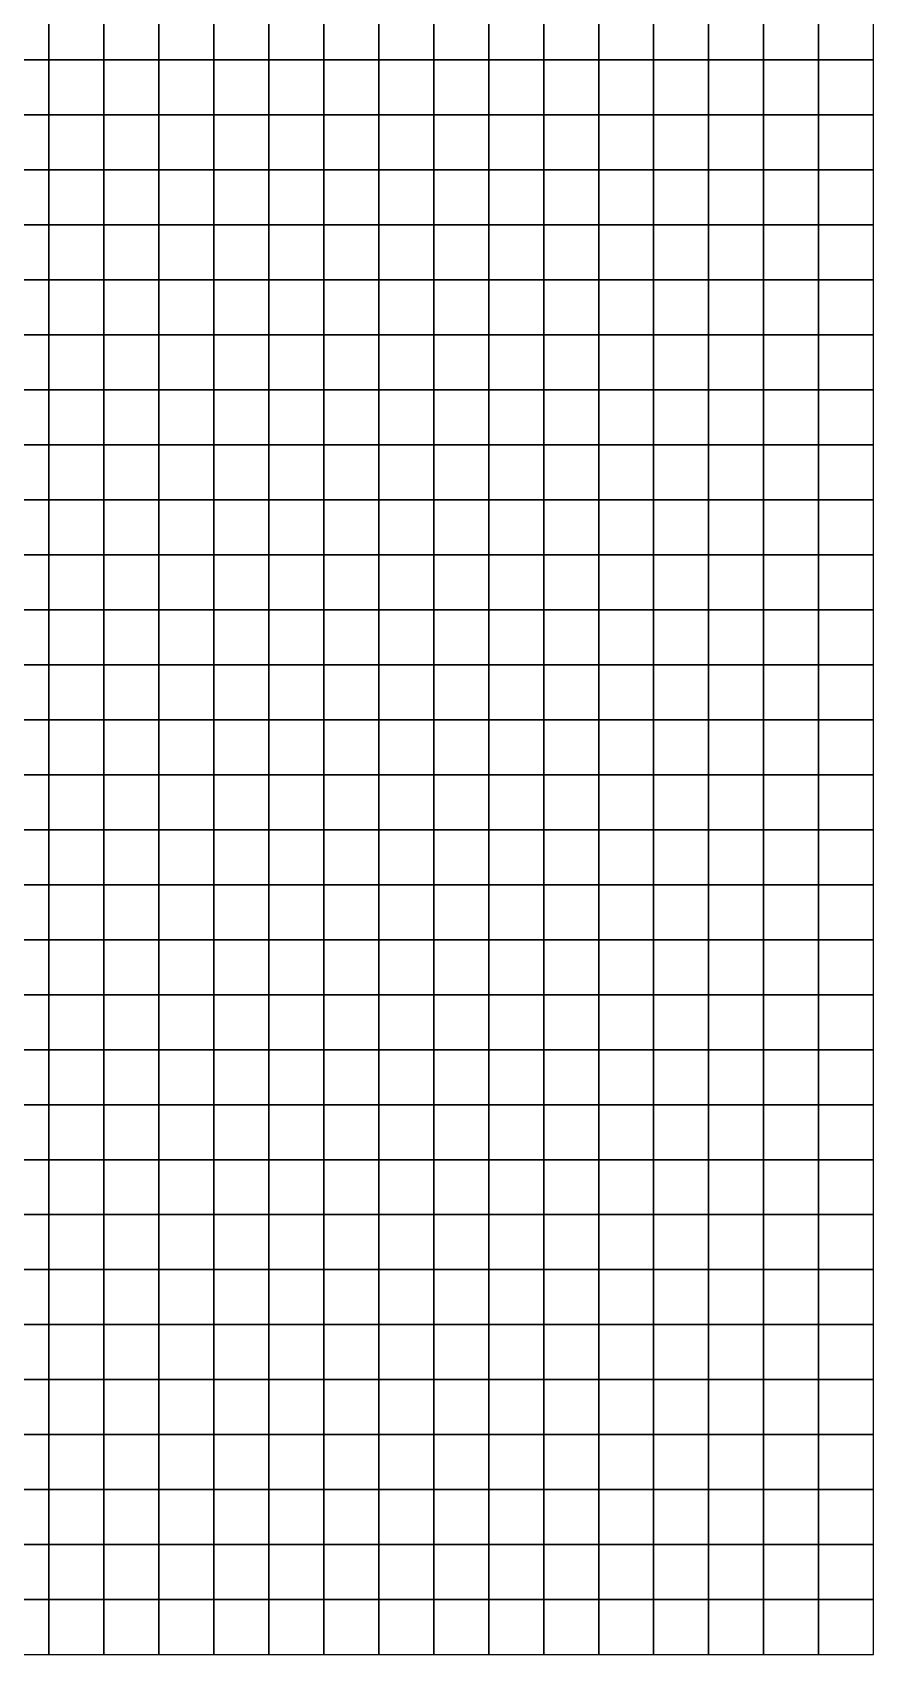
# Model space of a CAD drawing. Header units: metres. Extents: x 650 to 950, y 0 to 600.
# Drawn here: x 797 to 950, y 0 to 295 of the extents above; entities that cross this region are included whole.
import ezdxf

# ---------------------------------------------------------------- set-up
doc = ezdxf.new("R2010")
doc.units = ezdxf.units.M

msp = doc.modelspace()

# ---------------------------------------------------------------- linework, layer by layer
at = {"layer": 'B1'}
for points in [[(790, 290, -70.36), (800, 290, -71.95), (800, 300, -72.81), (790, 300, -71.38)], [(800, 290, -71.95), (810, 290, -73.27), (810, 300, -73.95), (800, 300, -72.81)], [(810, 290, -73.27), (820, 290, -74.54), (820, 300, -75.03), (810, 300, -73.95)], [(820, 290, -74.54), (830, 290, -75.6), (830, 300, -75.95), (820, 300, -75.03)], [(830, 290, -75.6), (840, 290, -76.79), (840, 300, -77.06), (830, 300, -75.95)], [(840, 290, -76.79), (850, 290, -77.92), (850, 300, -78.15), (840, 300, -77.06)], [(850, 290, -77.92), (860, 290, -79.14), (860, 300, -79.36), (850, 300, -78.15)], [(860, 290, -79.14), (870, 290, -80.53), (870, 300, -80.72), (860, 300, -79.36)], [(870, 290, -80.53), (880, 290, -82.03), (880, 300, -82.14), (870, 300, -80.72)], [(880, 290, -82.03), (890, 290, -83.23), (890, 300, -83.25), (880, 300, -82.14)], [(890, 290, -83.23), (900, 290, -84.22), (900, 300, -84.13), (890, 300, -83.25)], [(900, 290, -84.22), (910, 290, -85.12), (910, 300, -84.91), (900, 300, -84.13)], [(910, 290, -85.12), (920, 290, -85.84), (920, 300, -85.54), (910, 300, -84.91)], [(920, 290, -85.84), (930, 290, -86.4), (930, 300, -86.05), (920, 300, -85.54)], [(930, 290, -86.4), (940, 290, -86.93), (940, 300, -86.54), (930, 300, -86.05)], [(940, 290, -86.93), (950, 290, -87.37), (950, 300, -86.96), (940, 300, -86.54)], [(790, 280, -68.72), (800, 280, -70.49), (800, 290, -71.95), (790, 290, -70.36)], [(800, 280, -70.49), (810, 280, -72.07), (810, 290, -73.27), (800, 290, -71.95)], [(810, 280, -72.07), (820, 280, -73.64), (820, 290, -74.54), (810, 290, -73.27)], [(820, 280, -73.64), (830, 280, -74.98), (830, 290, -75.6), (820, 290, -74.54)], [(830, 280, -74.98), (840, 280, -76.4), (840, 290, -76.79), (830, 290, -75.6)], [(840, 280, -76.4), (850, 280, -77.71), (850, 290, -77.92), (840, 290, -76.79)], [(850, 280, -77.71), (860, 280, -79.05), (860, 290, -79.14), (850, 290, -77.92)], [(860, 280, -79.05), (870, 280, -80.53), (870, 290, -80.53), (860, 290, -79.14)], [(870, 280, -80.53), (880, 280, -82.13), (880, 290, -82.03), (870, 290, -80.53)], [(880, 280, -82.13), (890, 280, -83.45), (890, 290, -83.23), (880, 290, -82.03)], [(890, 280, -83.45), (900, 280, -84.61), (900, 290, -84.22), (890, 290, -83.23)], [(900, 280, -84.61), (910, 280, -85.66), (910, 290, -85.12), (900, 290, -84.22)], [(910, 280, -85.66), (920, 280, -86.53), (920, 290, -85.84), (910, 290, -85.12)], [(920, 280, -86.53), (930, 280, -87.18), (930, 290, -86.4), (920, 290, -85.84)], [(930, 280, -87.18), (940, 280, -87.76), (940, 290, -86.93), (930, 290, -86.4)], [(940, 280, -87.76), (950, 280, -88.2), (950, 290, -87.37), (940, 290, -86.93)], [(790, 270, -66.46), (800, 270, -68.43), (800, 280, -70.49), (790, 280, -68.72)], [(800, 270, -68.43), (810, 270, -70.36), (810, 280, -72.07), (800, 280, -70.49)], [(810, 270, -70.36), (820, 270, -72.34), (820, 280, -73.64), (810, 280, -72.07)], [(820, 270, -72.34), (830, 270, -74.1), (830, 280, -74.98), (820, 280, -73.64)], [(830, 270, -74.1), (840, 270, -75.88), (840, 280, -76.4), (830, 280, -74.98)], [(840, 270, -75.88), (850, 270, -77.51), (850, 280, -77.71), (840, 280, -76.4)], [(850, 270, -77.51), (860, 270, -79.08), (860, 280, -79.05), (850, 280, -77.71)], [(860, 270, -79.08), (870, 270, -80.71), (870, 280, -80.53), (860, 280, -79.05)], [(870, 270, -80.71), (880, 270, -82.44), (880, 280, -82.13), (870, 280, -80.53)], [(880, 270, -82.44), (890, 270, -83.93), (890, 280, -83.45), (880, 280, -82.13)], [(890, 270, -83.93), (900, 270, -85.28), (900, 280, -84.61), (890, 280, -83.45)], [(900, 270, -85.28), (910, 270, -86.54), (910, 280, -85.66), (900, 280, -84.61)], [(910, 270, -86.54), (920, 270, -87.6), (920, 280, -86.53), (910, 280, -85.66)], [(920, 270, -87.6), (930, 270, -88.38), (930, 280, -87.18), (920, 280, -86.53)], [(930, 270, -88.38), (940, 270, -89.02), (940, 280, -87.76), (930, 280, -87.18)], [(940, 270, -89.02), (950, 270, -89.47), (950, 280, -88.2), (940, 280, -87.76)], [(790, 260, -64.62), (800, 260, -66.71), (800, 270, -68.43), (790, 270, -66.46)], [(800, 260, -66.71), (810, 260, -68.87), (810, 270, -70.36), (800, 270, -68.43)], [(810, 260, -68.87), (820, 260, -71.12), (820, 270, -72.34), (810, 270, -70.36)], [(820, 260, -71.12), (830, 260, -73.18), (830, 270, -74.1), (820, 270, -72.34)], [(830, 260, -73.18), (840, 260, -75.22), (840, 270, -75.88), (830, 270, -74.1)], [(840, 260, -75.22), (850, 260, -77.07), (850, 270, -77.51), (840, 270, -75.88)], [(850, 260, -77.07), (860, 260, -78.79), (860, 270, -79.08), (850, 270, -77.51)], [(860, 260, -78.79), (870, 260, -80.51), (870, 270, -80.71), (860, 270, -79.08)], [(870, 260, -80.51), (880, 260, -82.32), (880, 270, -82.44), (870, 270, -80.71)], [(880, 260, -82.32), (890, 260, -83.92), (890, 270, -83.93), (880, 270, -82.44)], [(890, 260, -83.92), (900, 260, -85.43), (900, 270, -85.28), (890, 270, -83.93)], [(900, 260, -85.43), (910, 260, -86.84), (910, 270, -86.54), (900, 270, -85.28)], [(910, 260, -86.84), (920, 260, -88.05), (920, 270, -87.6), (910, 270, -86.54)], [(920, 260, -88.05), (930, 260, -88.96), (930, 270, -88.38), (920, 270, -87.6)], [(930, 260, -88.96), (940, 260, -89.66), (940, 270, -89.02), (930, 270, -88.38)], [(940, 260, -89.66), (950, 260, -90.14), (950, 270, -89.47), (940, 270, -89.02)], [(790, 250, -63.19), (800, 250, -65.33), (800, 260, -66.71), (790, 260, -64.62)], [(800, 250, -65.33), (810, 250, -67.61), (810, 260, -68.87), (800, 260, -66.71)], [(810, 250, -67.61), (820, 250, -70.01), (820, 260, -71.12), (810, 260, -68.87)], [(820, 250, -70.01), (830, 250, -72.24), (830, 260, -73.18), (820, 260, -71.12)], [(830, 250, -72.24), (840, 250, -74.41), (840, 260, -75.22), (830, 260, -73.18)], [(840, 250, -74.41), (850, 250, -76.37), (850, 260, -77.07), (840, 260, -75.22)], [(850, 250, -76.37), (860, 250, -78.18), (860, 260, -78.79), (850, 260, -77.07)], [(860, 250, -78.18), (870, 250, -79.94), (870, 260, -80.51), (860, 260, -78.79)], [(870, 250, -79.94), (880, 250, -81.77), (880, 260, -82.32), (870, 260, -80.51)], [(880, 250, -81.77), (890, 250, -83.43), (890, 260, -83.92), (880, 260, -82.32)], [(890, 250, -83.43), (900, 250, -85.04), (900, 260, -85.43), (890, 260, -83.92)], [(900, 250, -85.04), (910, 250, -86.55), (910, 260, -86.84), (900, 260, -85.43)], [(910, 250, -86.55), (920, 250, -87.89), (920, 260, -88.05), (910, 260, -86.84)], [(920, 250, -87.89), (930, 250, -88.91), (930, 260, -88.96), (920, 260, -88.05)], [(930, 250, -88.91), (940, 250, -89.68), (940, 260, -89.66), (930, 260, -88.96)], [(940, 250, -89.68), (950, 250, -90.2), (950, 260, -90.14), (940, 260, -89.66)], [(790, 240, -62.19), (800, 240, -64.31), (800, 250, -65.33), (790, 250, -63.19)], [(800, 240, -64.31), (810, 240, -66.59), (810, 250, -67.61), (800, 250, -65.33)], [(810, 240, -66.59), (820, 240, -69.01), (820, 250, -70.01), (810, 250, -67.61)], [(820, 240, -69.01), (830, 240, -71.28), (830, 250, -72.24), (820, 250, -70.01)], [(830, 240, -71.28), (840, 240, -73.47), (840, 250, -74.41), (830, 250, -72.24)], [(840, 240, -73.47), (850, 240, -75.44), (850, 250, -76.37), (840, 250, -74.41)], [(850, 240, -75.44), (860, 240, -77.25), (860, 250, -78.18), (850, 250, -76.37)], [(860, 240, -77.25), (870, 240, -79), (870, 250, -79.94), (860, 250, -78.18)], [(870, 240, -79), (880, 240, -80.81), (880, 250, -81.77), (870, 250, -79.94)], [(880, 240, -80.81), (890, 240, -82.47), (890, 250, -83.43), (880, 250, -81.77)], [(890, 240, -82.47), (900, 240, -84.13), (900, 250, -85.04), (890, 250, -83.43)], [(900, 240, -84.13), (910, 240, -85.7), (910, 250, -86.55), (900, 250, -85.04)], [(910, 240, -85.7), (920, 240, -87.11), (920, 250, -87.89), (910, 250, -86.55)], [(920, 240, -87.11), (930, 240, -88.24), (930, 250, -88.91), (920, 250, -87.89)], [(930, 240, -88.24), (940, 240, -89.09), (940, 250, -89.68), (930, 250, -88.91)], [(940, 240, -89.09), (950, 240, -89.65), (950, 250, -90.2), (940, 250, -89.68)], [(790, 230, -61.62), (800, 230, -63.63), (800, 240, -64.31), (790, 240, -62.19)], [(800, 230, -63.63), (810, 230, -65.82), (810, 240, -66.59), (800, 240, -64.31)], [(810, 230, -65.82), (820, 230, -68.11), (820, 240, -69.01), (810, 240, -66.59)], [(820, 230, -68.11), (830, 230, -70.3), (830, 240, -71.28), (820, 240, -69.01)], [(830, 230, -70.3), (840, 230, -72.39), (840, 240, -73.47), (830, 240, -71.28)], [(840, 230, -72.39), (850, 230, -74.27), (850, 240, -75.44), (840, 240, -73.47)], [(850, 230, -74.27), (860, 230, -76.01), (860, 240, -77.25), (850, 240, -75.44)], [(860, 230, -76.01), (870, 230, -77.7), (870, 240, -79), (860, 240, -77.25)], [(870, 230, -77.7), (880, 230, -79.42), (880, 240, -80.81), (870, 240, -79)], [(880, 230, -79.42), (890, 230, -81.05), (890, 240, -82.47), (880, 240, -80.81)], [(890, 230, -81.05), (900, 230, -82.69), (900, 240, -84.13), (890, 240, -82.47)], [(900, 230, -82.69), (910, 230, -84.27), (910, 240, -85.7), (900, 240, -84.13)], [(910, 230, -84.27), (920, 230, -85.73), (920, 240, -87.11), (910, 240, -85.7)], [(920, 230, -85.73), (930, 230, -86.95), (930, 240, -88.24), (920, 240, -87.11)], [(930, 230, -86.95), (940, 230, -87.88), (940, 240, -89.09), (930, 240, -88.24)], [(940, 230, -87.88), (950, 230, -88.51), (950, 240, -89.65), (940, 240, -89.09)], [(790, 220, -61.48), (800, 220, -63.3), (800, 230, -63.63), (790, 230, -61.62)], [(800, 220, -63.3), (810, 220, -65.27), (810, 230, -65.82), (800, 230, -63.63)], [(810, 220, -65.27), (820, 220, -67.32), (820, 230, -68.11), (810, 230, -65.82)], [(820, 220, -67.32), (830, 220, -69.28), (830, 230, -70.3), (820, 230, -68.11)], [(830, 220, -69.28), (840, 220, -71.17), (840, 230, -72.39), (830, 230, -70.3)], [(840, 220, -71.17), (850, 220, -72.86), (850, 230, -74.27), (840, 230, -72.39)], [(850, 220, -72.86), (860, 220, -74.46), (860, 230, -76.01), (850, 230, -74.27)], [(860, 220, -74.46), (870, 220, -76.03), (870, 230, -77.7), (860, 230, -76.01)], [(870, 220, -76.03), (880, 220, -77.62), (880, 230, -79.42), (870, 230, -77.7)], [(880, 220, -77.62), (890, 220, -79.15), (890, 230, -81.05), (880, 230, -79.42)], [(890, 220, -79.15), (900, 220, -80.74), (900, 230, -82.69), (890, 230, -81.05)], [(900, 220, -80.74), (910, 220, -82.28), (910, 230, -84.27), (900, 230, -82.69)], [(910, 220, -82.28), (920, 220, -83.74), (920, 230, -85.73), (910, 230, -84.27)], [(920, 220, -83.74), (930, 220, -85.05), (930, 230, -86.95), (920, 230, -85.73)], [(930, 220, -85.05), (940, 220, -86.05), (940, 230, -87.88), (930, 230, -86.95)], [(940, 220, -86.05), (950, 220, -86.76), (950, 230, -88.51), (940, 230, -87.88)], [(790, 210, -61.48), (800, 210, -63.15), (800, 220, -63.3), (790, 220, -61.48)], [(800, 210, -63.15), (810, 210, -64.95), (810, 220, -65.27), (800, 220, -63.3)], [(810, 210, -64.95), (820, 210, -66.8), (820, 220, -67.32), (810, 220, -65.27)], [(820, 210, -66.8), (830, 210, -68.59), (830, 220, -69.28), (820, 220, -67.32)], [(830, 210, -68.59), (840, 210, -70.32), (840, 220, -71.17), (830, 220, -69.28)], [(840, 210, -70.32), (850, 210, -71.87), (850, 220, -72.86), (840, 220, -71.17)], [(850, 210, -71.87), (860, 210, -73.38), (860, 220, -74.46), (850, 220, -72.86)], [(860, 210, -73.38), (870, 210, -74.86), (870, 220, -76.03), (860, 220, -74.46)], [(870, 210, -74.86), (880, 210, -76.36), (880, 220, -77.62), (870, 220, -76.03)], [(880, 210, -76.36), (890, 210, -77.8), (890, 220, -79.15), (880, 220, -77.62)], [(890, 210, -77.8), (900, 210, -79.33), (900, 220, -80.74), (890, 220, -79.15)], [(900, 210, -79.33), (910, 210, -80.82), (910, 220, -82.28), (900, 220, -80.74)], [(910, 210, -80.82), (920, 210, -82.25), (920, 220, -83.74), (910, 220, -82.28)], [(920, 210, -82.25), (930, 210, -83.58), (930, 220, -85.05), (920, 220, -83.74)], [(930, 210, -83.58), (940, 210, -84.63), (940, 220, -86.05), (930, 220, -85.05)], [(940, 210, -84.63), (950, 210, -85.39), (950, 220, -86.76), (940, 220, -86.05)], [(790, 200, -61.63), (800, 200, -63.18), (800, 210, -63.15), (790, 210, -61.48)], [(800, 200, -63.18), (810, 200, -64.86), (810, 210, -64.95), (800, 210, -63.15)], [(810, 200, -64.86), (820, 200, -66.56), (820, 210, -66.8), (810, 210, -64.95)], [(820, 200, -66.56), (830, 200, -68.22), (830, 210, -68.59), (820, 210, -66.8)], [(830, 200, -68.22), (840, 200, -69.83), (840, 210, -70.32), (830, 210, -68.59)], [(840, 200, -69.83), (850, 200, -71.3), (850, 210, -71.87), (840, 210, -70.32)], [(850, 200, -71.3), (860, 200, -72.76), (860, 210, -73.38), (850, 210, -71.87)], [(860, 200, -72.76), (870, 200, -74.21), (870, 210, -74.86), (860, 210, -73.38)], [(870, 200, -74.21), (880, 200, -75.64), (880, 210, -76.36), (870, 210, -74.86)], [(880, 200, -75.64), (890, 200, -77.02), (890, 210, -77.8), (880, 210, -76.36)], [(890, 200, -77.02), (900, 200, -78.49), (900, 210, -79.33), (890, 210, -77.8)], [(900, 200, -78.49), (910, 200, -79.9), (910, 210, -80.82), (900, 210, -79.33)], [(910, 200, -79.9), (920, 200, -81.25), (920, 210, -82.25), (910, 210, -80.82)], [(920, 200, -81.25), (930, 200, -82.57), (930, 210, -83.58), (920, 210, -82.25)], [(930, 200, -82.57), (940, 200, -83.62), (940, 210, -84.63), (930, 210, -83.58)], [(940, 200, -83.62), (950, 200, -84.39), (950, 210, -85.39), (940, 210, -84.63)], [(790, 190, -61.91), (800, 190, -63.4), (800, 200, -63.18), (790, 200, -61.63)], [(800, 190, -63.4), (810, 190, -64.99), (810, 200, -64.86), (800, 200, -63.18)], [(810, 190, -64.99), (820, 190, -66.59), (820, 200, -66.56), (810, 200, -64.86)], [(820, 190, -66.59), (830, 190, -68.18), (830, 200, -68.22), (820, 200, -66.56)], [(830, 190, -68.18), (840, 190, -69.71), (840, 200, -69.83), (830, 200, -68.22)], [(840, 190, -69.71), (850, 190, -71.14), (850, 200, -71.3), (840, 200, -69.83)], [(850, 190, -71.14), (860, 190, -72.6), (860, 200, -72.76), (850, 200, -71.3)], [(860, 190, -72.6), (870, 190, -74.05), (870, 200, -74.21), (860, 200, -72.76)], [(870, 190, -74.05), (880, 190, -75.46), (880, 200, -75.64), (870, 200, -74.21)], [(880, 190, -75.46), (890, 190, -76.79), (890, 200, -77.02), (880, 200, -75.64)], [(890, 190, -76.79), (900, 190, -78.19), (900, 200, -78.49), (890, 200, -77.02)], [(900, 190, -78.19), (910, 190, -79.51), (910, 200, -79.9), (900, 200, -78.49)], [(910, 190, -79.51), (920, 190, -80.75), (920, 200, -81.25), (910, 200, -79.9)], [(920, 190, -80.75), (930, 190, -82), (930, 200, -82.57), (920, 200, -81.25)], [(930, 190, -82), (940, 190, -83.01), (940, 200, -83.62), (930, 200, -82.57)], [(940, 190, -83.01), (950, 190, -83.76), (950, 200, -84.39), (940, 200, -83.62)], [(790, 180, -62.33), (800, 180, -63.8), (800, 190, -63.4), (790, 190, -61.91)], [(800, 180, -63.8), (810, 180, -65.35), (810, 190, -64.99), (800, 190, -63.4)], [(810, 180, -65.35), (820, 180, -66.9), (820, 190, -66.59), (810, 190, -64.99)], [(820, 180, -66.9), (830, 180, -68.45), (830, 190, -68.18), (820, 190, -66.59)], [(830, 180, -68.45), (840, 180, -69.96), (840, 190, -69.71), (830, 190, -68.18)], [(840, 180, -69.96), (850, 180, -71.39), (850, 190, -71.14), (840, 190, -69.71)], [(850, 180, -71.39), (860, 180, -72.89), (860, 190, -72.6), (850, 190, -71.14)], [(860, 180, -72.89), (870, 180, -74.4), (870, 190, -74.05), (860, 190, -72.6)], [(870, 180, -74.4), (880, 180, -75.82), (880, 190, -75.46), (870, 190, -74.05)], [(880, 180, -75.82), (890, 180, -77.12), (890, 190, -76.79), (880, 190, -75.46)], [(890, 180, -77.12), (900, 180, -78.45), (900, 190, -78.19), (890, 190, -76.79)], [(900, 180, -78.45), (910, 180, -79.66), (910, 190, -79.51), (900, 190, -78.19)], [(910, 180, -79.66), (920, 180, -80.75), (920, 190, -80.75), (910, 190, -79.51)], [(920, 180, -80.75), (930, 180, -81.86), (930, 190, -82), (920, 190, -80.75)], [(930, 180, -81.86), (940, 180, -82.8), (940, 190, -83.01), (930, 190, -82)], [(940, 180, -82.8), (950, 180, -83.48), (950, 190, -83.76), (940, 190, -83.01)], [(790, 170, -62.89), (800, 170, -64.39), (800, 180, -63.8), (790, 180, -62.33)], [(800, 170, -64.39), (810, 170, -65.94), (810, 180, -65.35), (800, 180, -63.8)], [(810, 170, -65.94), (820, 170, -67.48), (820, 180, -66.9), (810, 180, -65.35)], [(820, 170, -67.48), (830, 170, -69.05), (830, 180, -68.45), (820, 180, -66.9)], [(830, 170, -69.05), (840, 170, -70.57), (840, 180, -69.96), (830, 180, -68.45)], [(840, 170, -70.57), (850, 170, -72.06), (850, 180, -71.39), (840, 180, -69.96)], [(850, 170, -72.06), (860, 170, -73.65), (860, 180, -72.89), (850, 180, -71.39)], [(860, 170, -73.65), (870, 170, -75.24), (870, 180, -74.4), (860, 180, -72.89)], [(870, 170, -75.24), (880, 170, -76.71), (880, 180, -75.82), (870, 180, -74.4)], [(880, 170, -76.71), (890, 170, -78.01), (890, 180, -77.12), (880, 180, -75.82)], [(890, 170, -78.01), (900, 170, -79.27), (900, 180, -78.45), (890, 180, -77.12)], [(900, 170, -79.27), (910, 170, -80.33), (910, 180, -79.66), (900, 180, -78.45)], [(910, 170, -80.33), (920, 170, -81.23), (920, 180, -80.75), (910, 180, -79.66)], [(920, 170, -81.23), (930, 170, -82.16), (930, 180, -81.86), (920, 180, -80.75)], [(930, 170, -82.16), (940, 170, -82.97), (940, 180, -82.8), (930, 180, -81.86)], [(940, 170, -82.97), (950, 170, -83.56), (950, 180, -83.48), (940, 180, -82.8)], [(790, 160, -63.44), (800, 160, -64.89), (800, 170, -64.39), (790, 170, -62.89)], [(800, 160, -64.89), (810, 160, -66.37), (810, 170, -65.94), (800, 170, -64.39)], [(810, 160, -66.37), (820, 160, -67.86), (820, 170, -67.48), (810, 170, -65.94)], [(820, 160, -67.86), (830, 160, -69.41), (830, 170, -69.05), (820, 170, -67.48)], [(830, 160, -69.41), (840, 160, -70.92), (840, 170, -70.57), (830, 170, -69.05)], [(840, 160, -70.92), (850, 160, -72.43), (850, 170, -72.06), (840, 170, -70.57)], [(850, 160, -72.43), (860, 160, -74.08), (860, 170, -73.65), (850, 170, -72.06)], [(860, 160, -74.08), (870, 160, -75.73), (870, 170, -75.24), (860, 170, -73.65)], [(870, 160, -75.73), (880, 160, -77.24), (880, 170, -76.71), (870, 170, -75.24)], [(880, 160, -77.24), (890, 160, -78.54), (890, 170, -78.01), (880, 170, -76.71)], [(890, 160, -78.54), (900, 160, -79.76), (900, 170, -79.27), (890, 170, -78.01)], [(900, 160, -79.76), (910, 160, -80.74), (910, 170, -80.33), (900, 170, -79.27)], [(910, 160, -80.74), (920, 160, -81.53), (920, 170, -81.23), (910, 170, -80.33)], [(920, 160, -81.53), (930, 160, -82.35), (930, 170, -82.16), (920, 170, -81.23)], [(930, 160, -82.35), (940, 160, -83.08), (940, 170, -82.97), (930, 170, -82.16)], [(940, 160, -83.08), (950, 160, -83.61), (950, 170, -83.56), (940, 170, -82.97)], [(790, 150, -63.98), (800, 150, -65.31), (800, 160, -64.89), (790, 160, -63.44)], [(800, 150, -65.31), (810, 150, -66.65), (810, 160, -66.37), (800, 160, -64.89)], [(810, 150, -66.65), (820, 150, -68.02), (820, 160, -67.86), (810, 160, -66.37)], [(820, 150, -68.02), (830, 150, -69.51), (830, 160, -69.41), (820, 160, -67.86)], [(830, 150, -69.51), (840, 150, -71), (840, 160, -70.92), (830, 160, -69.41)], [(840, 150, -71), (850, 150, -72.52), (850, 160, -72.43), (840, 160, -70.92)], [(850, 150, -72.52), (860, 150, -74.2), (860, 160, -74.08), (850, 160, -72.43)], [(860, 150, -74.2), (870, 150, -75.88), (870, 160, -75.73), (860, 160, -74.08)], [(870, 150, -75.88), (880, 150, -77.41), (880, 160, -77.24), (870, 160, -75.73)], [(880, 150, -77.41), (890, 150, -78.73), (890, 160, -78.54), (880, 160, -77.24)], [(890, 150, -78.73), (900, 150, -79.93), (900, 160, -79.76), (890, 160, -78.54)], [(900, 150, -79.93), (910, 150, -80.88), (910, 160, -80.74), (900, 160, -79.76)], [(910, 150, -80.88), (920, 150, -81.63), (920, 160, -81.53), (910, 160, -80.74)], [(920, 150, -81.63), (930, 150, -82.41), (930, 160, -82.35), (920, 160, -81.53)], [(930, 150, -82.41), (940, 150, -83.12), (940, 160, -83.08), (930, 160, -82.35)], [(940, 150, -83.12), (950, 150, -83.63), (950, 160, -83.61), (940, 160, -83.08)], [(790, 140, -64.51), (800, 140, -65.64), (800, 150, -65.31), (790, 150, -63.98)], [(800, 140, -65.64), (810, 140, -66.77), (810, 150, -66.65), (800, 150, -65.31)], [(810, 140, -66.77), (820, 140, -67.96), (820, 150, -68.02), (810, 150, -66.65)], [(820, 140, -67.96), (830, 140, -69.37), (830, 150, -69.51), (820, 150, -68.02)], [(830, 140, -69.37), (840, 140, -70.81), (840, 150, -71), (830, 150, -69.51)], [(840, 140, -70.81), (850, 140, -72.32), (850, 150, -72.52), (840, 150, -71)], [(850, 140, -72.32), (860, 140, -73.99), (860, 150, -74.2), (850, 150, -72.52)], [(860, 140, -73.99), (870, 140, -75.67), (870, 150, -75.88), (860, 150, -74.2)], [(870, 140, -75.67), (880, 140, -77.21), (880, 150, -77.41), (870, 150, -75.88)], [(880, 140, -77.21), (890, 140, -78.56), (890, 150, -78.73), (880, 150, -77.41)], [(890, 140, -78.56), (900, 140, -79.77), (900, 150, -79.93), (890, 150, -78.73)], [(900, 140, -79.77), (910, 140, -80.75), (910, 150, -80.88), (900, 150, -79.93)], [(910, 140, -80.75), (920, 140, -81.54), (920, 150, -81.63), (910, 150, -80.88)], [(920, 140, -81.54), (930, 140, -82.36), (930, 150, -82.41), (920, 150, -81.63)], [(930, 140, -82.36), (940, 140, -83.08), (940, 150, -83.12), (930, 150, -82.41)], [(940, 140, -83.08), (950, 140, -83.61), (950, 150, -83.63), (940, 150, -83.12)], [(790, 130, -65.03), (800, 130, -65.88), (800, 140, -65.64), (790, 140, -64.51)], [(800, 130, -65.88), (810, 130, -66.74), (810, 140, -66.77), (800, 140, -65.64)], [(810, 130, -66.74), (820, 130, -67.7), (820, 140, -67.96), (810, 140, -66.77)], [(820, 130, -67.7), (830, 130, -68.98), (830, 140, -69.37), (820, 140, -67.96)], [(830, 130, -68.98), (840, 130, -70.35), (840, 140, -70.81), (830, 140, -69.37)], [(840, 130, -70.35), (850, 130, -71.82), (850, 140, -72.32), (840, 140, -70.81)], [(850, 130, -71.82), (860, 130, -73.47), (860, 140, -73.99), (850, 140, -72.32)], [(860, 130, -73.47), (870, 130, -75.12), (870, 140, -75.67), (860, 140, -73.99)], [(870, 130, -75.12), (880, 130, -76.65), (880, 140, -77.21), (870, 140, -75.67)], [(880, 130, -76.65), (890, 130, -78.03), (890, 140, -78.56), (880, 140, -77.21)], [(890, 130, -78.03), (900, 130, -79.29), (900, 140, -79.77), (890, 140, -78.56)], [(900, 130, -79.29), (910, 130, -80.35), (910, 140, -80.75), (900, 140, -79.77)], [(910, 130, -80.35), (920, 130, -81.25), (920, 140, -81.54), (910, 140, -80.75)], [(920, 130, -81.25), (930, 130, -82.18), (930, 140, -82.36), (920, 140, -81.54)], [(930, 130, -82.18), (940, 130, -82.97), (940, 140, -83.08), (930, 140, -82.36)], [(940, 130, -82.97), (950, 130, -83.56), (950, 140, -83.61), (940, 140, -83.08)], [(790, 120, -65.52), (800, 120, -66.03), (800, 130, -65.88), (790, 130, -65.03)], [(800, 120, -66.03), (810, 120, -66.53), (810, 130, -66.74), (800, 130, -65.88)], [(810, 120, -66.53), (820, 120, -67.22), (820, 130, -67.7), (810, 130, -66.74)], [(820, 120, -67.22), (830, 120, -68.34), (830, 130, -68.98), (820, 130, -67.7)], [(830, 120, -68.34), (840, 120, -69.63), (840, 130, -70.35), (830, 130, -68.98)], [(840, 120, -69.63), (850, 120, -71.04), (850, 130, -71.82), (840, 130, -70.35)], [(850, 120, -71.04), (860, 120, -72.63), (860, 130, -73.47), (850, 130, -71.82)], [(860, 120, -72.63), (870, 120, -74.22), (870, 130, -75.12), (860, 130, -73.47)], [(870, 120, -74.22), (880, 120, -75.73), (880, 130, -76.65), (870, 130, -75.12)], [(880, 120, -75.73), (890, 120, -77.14), (890, 130, -78.03), (880, 130, -76.65)], [(890, 120, -77.14), (900, 120, -78.47), (900, 130, -79.29), (890, 130, -78.03)], [(900, 120, -78.47), (910, 120, -79.67), (910, 130, -80.35), (900, 130, -79.29)], [(910, 120, -79.67), (920, 120, -80.77), (920, 130, -81.25), (910, 130, -80.35)], [(920, 120, -80.77), (930, 120, -81.88), (930, 130, -82.18), (920, 130, -81.25)], [(930, 120, -81.88), (940, 120, -82.8), (940, 130, -82.97), (930, 130, -82.18)], [(940, 120, -82.8), (950, 120, -83.48), (950, 130, -83.56), (940, 130, -82.97)], [(790, 110, -66.15), (800, 110, -66.44), (800, 120, -66.03), (790, 120, -65.52)], [(800, 110, -66.44), (810, 110, -66.71), (810, 120, -66.53), (800, 120, -66.03)], [(810, 110, -66.71), (820, 110, -67.17), (820, 120, -67.22), (810, 120, -66.53)], [(820, 110, -67.17), (830, 110, -68.15), (830, 120, -68.34), (820, 120, -67.22)], [(830, 110, -68.15), (840, 110, -69.33), (840, 120, -69.63), (830, 120, -68.34)], [(840, 110, -69.33), (850, 110, -70.65), (850, 120, -71.04), (840, 120, -69.63)], [(850, 110, -70.65), (860, 110, -72.16), (860, 120, -72.63), (850, 120, -71.04)], [(860, 110, -72.16), (870, 110, -73.67), (870, 120, -74.22), (860, 120, -72.63)], [(870, 110, -73.67), (880, 110, -75.11), (880, 120, -75.73), (870, 120, -74.22)], [(880, 110, -75.11), (890, 110, -76.51), (890, 120, -77.14), (880, 120, -75.73)], [(890, 110, -76.51), (900, 110, -77.86), (900, 120, -78.47), (890, 120, -77.14)], [(900, 110, -77.86), (910, 110, -79.14), (910, 120, -79.67), (900, 120, -78.47)], [(910, 110, -79.14), (920, 110, -80.37), (920, 120, -80.77), (910, 120, -79.67)], [(920, 110, -80.37), (930, 110, -81.63), (930, 120, -81.88), (920, 120, -80.77)], [(930, 110, -81.63), (940, 110, -82.65), (940, 120, -82.8), (930, 120, -81.88)], [(940, 110, -82.65), (950, 110, -83.41), (950, 120, -83.48), (940, 120, -82.8)], [(790, 100, -66.93), (800, 100, -67.12), (800, 110, -66.44), (790, 110, -66.15)], [(800, 100, -67.12), (810, 100, -67.24), (810, 110, -66.71), (800, 110, -66.44)], [(810, 100, -67.24), (820, 100, -67.55), (820, 110, -67.17), (810, 110, -66.71)], [(820, 100, -67.55), (830, 100, -68.4), (830, 110, -68.15), (820, 110, -67.17)], [(830, 100, -68.4), (840, 100, -69.46), (840, 110, -69.33), (830, 110, -68.15)], [(840, 100, -69.46), (850, 100, -70.67), (850, 110, -70.65), (840, 110, -69.33)], [(850, 100, -70.67), (860, 100, -72.06), (860, 110, -72.16), (850, 110, -70.65)], [(860, 100, -72.06), (870, 100, -73.46), (870, 110, -73.67), (860, 110, -72.16)], [(870, 100, -73.46), (880, 100, -74.8), (880, 110, -75.11), (870, 110, -73.67)], [(880, 100, -74.8), (890, 100, -76.13), (890, 110, -76.51), (880, 110, -75.11)], [(890, 100, -76.13), (900, 100, -77.46), (900, 110, -77.86), (890, 110, -76.51)], [(900, 100, -77.46), (910, 100, -78.76), (910, 110, -79.14), (900, 110, -77.86)], [(910, 100, -78.76), (920, 100, -80.08), (920, 110, -80.37), (910, 110, -79.14)], [(920, 100, -80.08), (930, 100, -81.44), (930, 110, -81.63), (920, 110, -80.37)], [(930, 100, -81.44), (940, 100, -82.54), (940, 110, -82.65), (930, 110, -81.63)], [(940, 100, -82.54), (950, 100, -83.36), (950, 110, -83.41), (940, 110, -82.65)], [(790, 90, -67.84), (800, 90, -68.04), (800, 100, -67.12), (790, 100, -66.93)], [(800, 90, -68.04), (810, 90, -68.14), (810, 100, -67.24), (800, 100, -67.12)], [(810, 90, -68.14), (820, 90, -68.37), (820, 100, -67.55), (810, 100, -67.24)], [(820, 90, -68.37), (830, 90, -69.09), (830, 100, -68.4), (820, 100, -67.55)], [(830, 90, -69.09), (840, 90, -70.01), (840, 100, -69.46), (830, 100, -68.4)], [(840, 90, -70.01), (850, 90, -71.09), (850, 100, -70.67), (840, 100, -69.46)], [(850, 90, -71.09), (860, 90, -72.35), (860, 100, -72.06), (850, 100, -70.67)], [(860, 90, -72.35), (870, 90, -73.6), (870, 100, -73.46), (860, 100, -72.06)], [(870, 90, -73.6), (880, 90, -74.8), (880, 100, -74.8), (870, 100, -73.46)], [(880, 90, -74.8), (890, 90, -76.02), (890, 100, -76.13), (880, 100, -74.8)], [(890, 90, -76.02), (900, 90, -77.26), (900, 100, -77.46), (890, 100, -76.13)], [(900, 90, -77.26), (910, 90, -78.53), (910, 100, -78.76), (900, 100, -77.46)], [(910, 90, -78.53), (920, 90, -79.88), (920, 100, -80.08), (910, 100, -78.76)], [(920, 90, -79.88), (930, 90, -81.31), (930, 100, -81.44), (920, 100, -80.08)], [(930, 90, -81.31), (940, 90, -82.46), (940, 100, -82.54), (930, 100, -81.44)], [(940, 90, -82.46), (950, 90, -83.33), (950, 100, -83.36), (940, 100, -82.54)], [(790, 80, -68.89), (800, 80, -69.22), (800, 90, -68.04), (790, 90, -67.84)], [(800, 80, -69.22), (810, 80, -69.4), (810, 90, -68.14), (800, 90, -68.04)], [(810, 80, -69.4), (820, 80, -69.63), (820, 90, -68.37), (810, 90, -68.14)], [(820, 80, -69.63), (830, 80, -70.23), (830, 90, -69.09), (820, 90, -68.37)], [(830, 80, -70.23), (840, 80, -70.98), (840, 90, -70.01), (830, 90, -69.09)], [(840, 80, -70.98), (850, 80, -71.92), (850, 90, -71.09), (840, 90, -70.01)], [(850, 80, -71.92), (860, 80, -73.01), (860, 90, -72.35), (850, 90, -71.09)], [(860, 80, -73.01), (870, 80, -74.1), (870, 90, -73.6), (860, 90, -72.35)], [(870, 80, -74.1), (880, 80, -75.1), (880, 90, -74.8), (870, 90, -73.6)], [(880, 80, -75.1), (890, 80, -76.16), (890, 90, -76.02), (880, 90, -74.8)], [(890, 80, -76.16), (900, 80, -77.28), (900, 90, -77.26), (890, 90, -76.02)], [(900, 80, -77.28), (910, 80, -78.46), (910, 90, -78.53), (900, 90, -77.26)], [(910, 80, -78.46), (920, 80, -79.78), (920, 90, -79.88), (910, 90, -78.53)], [(920, 80, -79.78), (930, 80, -81.25), (930, 90, -81.31), (920, 90, -79.88)], [(930, 80, -81.25), (940, 80, -82.43), (940, 90, -82.46), (930, 90, -81.31)], [(940, 80, -82.43), (950, 80, -83.31), (950, 90, -83.33), (940, 90, -82.46)], [(790, 70, -70.09), (800, 70, -70.67), (800, 80, -69.22), (790, 80, -68.89)], [(800, 70, -70.67), (810, 70, -71.04), (810, 80, -69.4), (800, 80, -69.22)], [(810, 70, -71.04), (820, 70, -71.31), (820, 80, -69.63), (810, 80, -69.4)], [(820, 70, -71.31), (830, 70, -71.8), (830, 80, -70.23), (820, 80, -69.63)], [(830, 70, -71.8), (840, 70, -72.38), (840, 80, -70.98), (830, 80, -70.23)], [(840, 70, -72.38), (850, 70, -73.15), (850, 80, -71.92), (840, 80, -70.98)], [(850, 70, -73.15), (860, 70, -74.05), (860, 80, -73.01), (850, 80, -71.92)], [(860, 70, -74.05), (870, 70, -74.94), (870, 80, -74.1), (860, 80, -73.01)], [(870, 70, -74.94), (880, 70, -75.71), (880, 80, -75.1), (870, 80, -74.1)], [(880, 70, -75.71), (890, 70, -76.57), (890, 80, -76.16), (880, 80, -75.1)], [(890, 70, -76.57), (900, 70, -77.5), (900, 80, -77.28), (890, 80, -76.16)], [(900, 70, -77.5), (910, 70, -78.54), (910, 80, -78.46), (900, 80, -77.28)], [(910, 70, -78.54), (920, 70, -79.78), (920, 80, -79.78), (910, 80, -78.46)], [(920, 70, -79.78), (930, 70, -81.25), (930, 80, -81.25), (920, 80, -79.78)], [(930, 70, -81.25), (940, 70, -82.43), (940, 80, -82.43), (930, 80, -81.25)], [(940, 70, -82.43), (950, 70, -83.31), (950, 80, -83.31), (940, 80, -82.43)], [(790, 60, -70.9), (800, 60, -71.67), (800, 70, -70.67), (790, 70, -70.09)], [(800, 60, -71.67), (810, 60, -72.18), (810, 70, -71.04), (800, 70, -70.67)], [(810, 60, -72.18), (820, 60, -72.51), (820, 70, -71.31), (810, 70, -71.04)], [(820, 60, -72.51), (830, 60, -72.91), (830, 70, -71.8), (820, 70, -71.31)], [(830, 60, -72.91), (840, 60, -73.38), (840, 70, -72.38), (830, 70, -71.8)], [(840, 60, -73.38), (850, 60, -74.03), (850, 70, -73.15), (840, 70, -72.38)], [(850, 60, -74.03), (860, 60, -74.82), (860, 70, -74.05), (850, 70, -73.15)], [(860, 60, -74.82), (870, 60, -75.62), (870, 70, -74.94), (860, 70, -74.05)], [(870, 60, -75.62), (880, 60, -76.28), (880, 70, -75.71), (870, 70, -74.94)], [(880, 60, -76.28), (890, 60, -77.04), (890, 70, -76.57), (880, 70, -75.71)], [(890, 60, -77.04), (900, 60, -77.89), (900, 70, -77.5), (890, 70, -76.57)], [(900, 60, -77.89), (910, 60, -78.86), (910, 70, -78.54), (900, 70, -77.5)], [(910, 60, -78.86), (920, 60, -80.02), (920, 70, -79.78), (910, 70, -78.54)], [(920, 60, -80.02), (930, 60, -81.46), (930, 70, -81.25), (920, 70, -79.78)], [(930, 60, -81.46), (940, 60, -82.6), (940, 70, -82.43), (930, 70, -81.25)], [(940, 60, -82.6), (950, 60, -83.45), (950, 70, -83.31), (940, 70, -82.43)], [(790, 50, -71.32), (800, 50, -72.23), (800, 60, -71.67), (790, 60, -70.9)], [(800, 50, -72.23), (810, 50, -72.84), (810, 60, -72.18), (800, 60, -71.67)], [(810, 50, -72.84), (820, 50, -73.22), (820, 60, -72.51), (810, 60, -72.18)], [(820, 50, -73.22), (830, 50, -73.57), (830, 60, -72.91), (820, 60, -72.51)], [(830, 50, -73.57), (840, 50, -73.98), (840, 60, -73.38), (830, 60, -72.91)], [(840, 50, -73.98), (850, 50, -74.57), (850, 60, -74.03), (840, 60, -73.38)], [(850, 50, -74.57), (860, 50, -75.32), (860, 60, -74.82), (850, 60, -74.03)], [(860, 50, -75.32), (870, 50, -76.12), (870, 60, -75.62), (860, 60, -74.82)], [(870, 50, -76.12), (880, 50, -76.79), (880, 60, -76.28), (870, 60, -75.62)], [(880, 50, -76.79), (890, 50, -77.59), (890, 60, -77.04), (880, 60, -76.28)], [(890, 50, -77.59), (900, 50, -78.45), (900, 60, -77.89), (890, 60, -77.04)], [(900, 50, -78.45), (910, 50, -79.41), (910, 60, -78.86), (900, 60, -77.89)], [(910, 50, -79.41), (920, 50, -80.52), (920, 60, -80.02), (910, 60, -78.86)], [(920, 50, -80.52), (930, 50, -81.89), (930, 60, -81.46), (920, 60, -80.02)], [(930, 50, -81.89), (940, 50, -82.95), (940, 60, -82.6), (930, 60, -81.46)], [(940, 50, -82.95), (950, 50, -83.74), (950, 60, -83.45), (940, 60, -82.6)], [(790, 40, -71.37), (800, 40, -72.35), (800, 50, -72.23), (790, 50, -71.32)], [(800, 40, -72.35), (810, 40, -73.01), (810, 50, -72.84), (800, 50, -72.23)], [(810, 40, -73.01), (820, 40, -73.43), (820, 50, -73.22), (810, 50, -72.84)], [(820, 40, -73.43), (830, 40, -73.77), (830, 50, -73.57), (820, 50, -73.22)], [(830, 40, -73.77), (840, 40, -74.18), (840, 50, -73.98), (830, 50, -73.57)], [(840, 40, -74.18), (850, 40, -74.76), (850, 50, -74.57), (840, 50, -73.98)], [(850, 40, -74.76), (860, 40, -75.53), (860, 50, -75.32), (850, 50, -74.57)], [(860, 40, -75.53), (870, 40, -76.43), (870, 50, -76.12), (860, 50, -75.32)], [(870, 40, -76.43), (880, 40, -77.24), (880, 50, -76.79), (870, 50, -76.12)], [(880, 40, -77.24), (890, 40, -78.18), (890, 50, -77.59), (880, 50, -76.79)], [(890, 40, -78.18), (900, 40, -79.17), (900, 50, -78.45), (890, 50, -77.59)], [(900, 40, -79.17), (910, 40, -80.18), (910, 50, -79.41), (900, 50, -78.45)], [(910, 40, -80.18), (920, 40, -81.25), (920, 50, -80.52), (910, 50, -79.41)], [(920, 40, -81.25), (930, 40, -82.53), (930, 50, -81.89), (920, 50, -80.52)], [(930, 40, -82.53), (940, 40, -83.48), (940, 50, -82.95), (930, 50, -81.89)], [(940, 40, -83.48), (950, 40, -84.17), (950, 50, -83.74), (940, 50, -82.95)], [(790, 30, -71.05), (800, 30, -72.04), (800, 40, -72.35), (790, 40, -71.37)], [(800, 30, -72.04), (810, 30, -72.71), (810, 40, -73.01), (800, 40, -72.35)], [(810, 30, -72.71), (820, 30, -73.16), (820, 40, -73.43), (810, 40, -73.01)], [(820, 30, -73.16), (830, 30, -73.53), (830, 40, -73.77), (820, 40, -73.43)], [(830, 30, -73.53), (840, 30, -73.98), (840, 40, -74.18), (830, 40, -73.77)], [(840, 30, -73.98), (850, 30, -74.6), (850, 40, -74.76), (840, 40, -74.18)], [(850, 30, -74.6), (860, 30, -75.48), (860, 40, -75.53), (850, 40, -74.76)], [(860, 30, -75.48), (870, 30, -76.56), (870, 40, -76.43), (860, 40, -75.53)], [(870, 30, -76.56), (880, 30, -77.63), (880, 40, -77.24), (870, 40, -76.43)], [(880, 30, -77.63), (890, 30, -78.84), (890, 40, -78.18), (880, 40, -77.24)], [(890, 30, -78.84), (900, 30, -80.05), (900, 40, -79.17), (890, 40, -78.18)], [(900, 30, -80.05), (910, 30, -81.18), (910, 40, -80.18), (900, 40, -79.17)], [(910, 30, -81.18), (920, 30, -82.24), (920, 40, -81.25), (910, 40, -80.18)], [(920, 30, -82.24), (930, 30, -83.39), (930, 40, -82.53), (920, 40, -81.25)], [(930, 30, -83.39), (940, 30, -84.18), (940, 40, -83.48), (930, 40, -82.53)], [(940, 30, -84.18), (950, 30, -84.75), (950, 40, -84.17), (940, 40, -83.48)], [(790, 20, -70.34), (800, 20, -71.29), (800, 30, -72.04), (790, 30, -71.05)], [(800, 20, -71.29), (810, 20, -71.94), (810, 30, -72.71), (800, 30, -72.04)], [(810, 20, -71.94), (820, 20, -72.41), (820, 30, -73.16), (810, 30, -72.71)], [(820, 20, -72.41), (830, 20, -72.83), (830, 30, -73.53), (820, 30, -73.16)], [(830, 20, -72.83), (840, 20, -73.38), (840, 30, -73.98), (830, 30, -73.53)], [(840, 20, -73.38), (850, 20, -74.1), (850, 30, -74.6), (840, 30, -73.98)], [(850, 20, -74.1), (860, 20, -75.15), (860, 30, -75.48), (850, 30, -74.6)], [(860, 20, -75.15), (870, 20, -76.5), (870, 30, -76.56), (860, 30, -75.48)], [(870, 20, -76.5), (880, 20, -77.96), (880, 30, -77.63), (870, 30, -76.56)], [(880, 20, -77.96), (890, 20, -79.55), (890, 30, -78.84), (880, 30, -77.63)], [(890, 20, -79.55), (900, 20, -81.09), (900, 30, -80.05), (890, 30, -78.84)], [(900, 20, -81.09), (910, 20, -82.41), (910, 30, -81.18), (900, 30, -80.05)], [(910, 20, -82.41), (920, 20, -83.47), (920, 30, -82.24), (910, 30, -81.18)], [(920, 20, -83.47), (930, 20, -84.45), (930, 30, -83.39), (920, 30, -82.24)], [(930, 20, -84.45), (940, 20, -85.06), (940, 30, -84.18), (930, 30, -83.39)], [(940, 20, -85.06), (950, 20, -85.47), (950, 30, -84.75), (940, 30, -84.18)], [(790, 10, -69.78), (800, 10, -70.7), (800, 20, -71.29), (790, 20, -70.34)], [(800, 10, -70.7), (810, 10, -71.32), (810, 20, -71.94), (800, 20, -71.29)], [(810, 10, -71.32), (820, 10, -71.81), (820, 20, -72.41), (810, 20, -71.94)], [(820, 10, -71.81), (830, 10, -72.28), (830, 20, -72.83), (820, 20, -72.41)], [(830, 10, -72.28), (840, 10, -72.91), (840, 20, -73.38), (830, 20, -72.83)], [(840, 10, -72.91), (850, 10, -73.7), (850, 20, -74.1), (840, 20, -73.38)], [(850, 10, -73.7), (860, 10, -74.88), (860, 20, -75.15), (850, 20, -74.1)], [(860, 10, -74.88), (870, 10, -76.45), (870, 20, -76.5), (860, 20, -75.15)], [(870, 10, -76.45), (880, 10, -78.22), (880, 20, -77.96), (870, 20, -76.5)], [(880, 10, -78.22), (890, 10, -80.11), (890, 20, -79.55), (880, 20, -77.96)], [(890, 10, -80.11), (900, 10, -81.91), (900, 20, -81.09), (890, 20, -79.55)], [(900, 10, -81.91), (910, 10, -83.38), (910, 20, -82.41), (900, 20, -81.09)], [(910, 10, -83.38), (920, 10, -84.46), (920, 20, -83.47), (910, 20, -82.41)], [(920, 10, -84.46), (930, 10, -85.3), (930, 20, -84.45), (920, 20, -83.47)], [(930, 10, -85.3), (940, 10, -85.75), (940, 20, -85.06), (930, 20, -84.45)], [(940, 10, -85.75), (950, 10, -86.04), (950, 20, -85.47), (940, 20, -85.06)], [(790, 0, -69.36), (800, 0, -70.25), (800, 10, -70.7), (790, 10, -69.78)], [(800, 0, -70.25), (810, 0, -70.86), (810, 10, -71.32), (800, 10, -70.7)], [(810, 0, -70.86), (820, 0, -71.36), (820, 10, -71.81), (810, 10, -71.32)], [(820, 0, -71.36), (830, 0, -71.86), (830, 10, -72.28), (820, 10, -71.81)], [(830, 0, -71.86), (840, 0, -72.55), (840, 10, -72.91), (830, 10, -72.28)], [(840, 0, -72.55), (850, 0, -73.4), (850, 10, -73.7), (840, 10, -72.91)], [(850, 0, -73.4), (860, 0, -74.68), (860, 10, -74.88), (850, 10, -73.7)], [(860, 0, -74.68), (870, 0, -76.4), (870, 10, -76.45), (860, 10, -74.88)], [(870, 0, -76.4), (880, 0, -78.41), (880, 10, -78.22), (870, 10, -76.45)], [(880, 0, -78.41), (890, 0, -80.53), (890, 10, -80.11), (880, 10, -78.22)], [(890, 0, -80.53), (900, 0, -82.52), (900, 10, -81.91), (890, 10, -80.11)], [(900, 0, -82.52), (910, 0, -84.11), (910, 10, -83.38), (900, 10, -81.91)], [(910, 0, -84.11), (920, 0, -85.2), (920, 10, -84.46), (910, 10, -83.38)], [(920, 0, -85.2), (930, 0, -85.94), (930, 10, -85.3), (920, 10, -84.46)], [(930, 0, -85.94), (940, 0, -86.27), (940, 10, -85.75), (930, 10, -85.3)], [(940, 0, -86.27), (950, 0, -86.47), (950, 10, -86.04), (940, 10, -85.75)]]:
    msp.add_3dface(points, dxfattribs=at)

doc.saveas('drawing.dxf')
